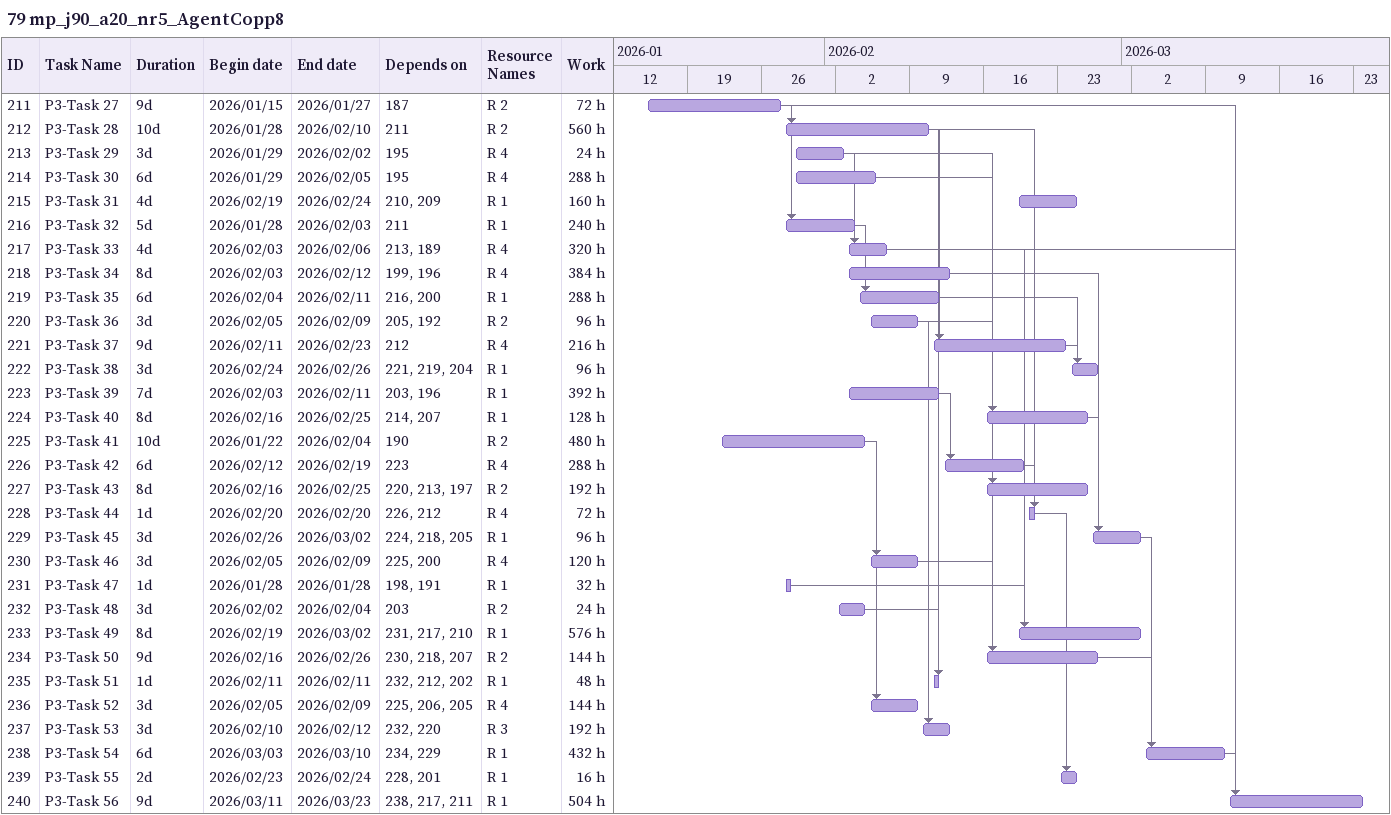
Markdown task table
79 mp_j90_a20_nr5_AgentCopp8

| ID | Task | Duration | Start | Finish | Predecessors | Resources | Work (h) |
|---|---|---|---|---|---|---|---|
| 211 | P3-Task 27 | 9d | 2026-01-15 | 2026-01-27 | 187 | R 2 | 72 |
| 212 | P3-Task 28 | 10d | 2026-01-28 | 2026-02-10 | 211 | R 2 | 560 |
| 213 | P3-Task 29 | 3d | 2026-01-29 | 2026-02-02 | 195 | R 4 | 24 |
| 214 | P3-Task 30 | 6d | 2026-01-29 | 2026-02-05 | 195 | R 4 | 288 |
| 215 | P3-Task 31 | 4d | 2026-02-19 | 2026-02-24 | 210, 209 | R 1 | 160 |
| 216 | P3-Task 32 | 5d | 2026-01-28 | 2026-02-03 | 211 | R 1 | 240 |
| 217 | P3-Task 33 | 4d | 2026-02-03 | 2026-02-06 | 213, 189 | R 4 | 320 |
| 218 | P3-Task 34 | 8d | 2026-02-03 | 2026-02-12 | 199, 196 | R 4 | 384 |
| 219 | P3-Task 35 | 6d | 2026-02-04 | 2026-02-11 | 216, 200 | R 1 | 288 |
| 220 | P3-Task 36 | 3d | 2026-02-05 | 2026-02-09 | 205, 192 | R 2 | 96 |
| 221 | P3-Task 37 | 9d | 2026-02-11 | 2026-02-23 | 212 | R 4 | 216 |
| 222 | P3-Task 38 | 3d | 2026-02-24 | 2026-02-26 | 221, 219, 204 | R 1 | 96 |
| 223 | P3-Task 39 | 7d | 2026-02-03 | 2026-02-11 | 203, 196 | R 1 | 392 |
| 224 | P3-Task 40 | 8d | 2026-02-16 | 2026-02-25 | 214, 207 | R 1 | 128 |
| 225 | P3-Task 41 | 10d | 2026-01-22 | 2026-02-04 | 190 | R 2 | 480 |
| 226 | P3-Task 42 | 6d | 2026-02-12 | 2026-02-19 | 223 | R 4 | 288 |
| 227 | P3-Task 43 | 8d | 2026-02-16 | 2026-02-25 | 220, 213, 197 | R 2 | 192 |
| 228 | P3-Task 44 | 1d | 2026-02-20 | 2026-02-20 | 226, 212 | R 4 | 72 |
| 229 | P3-Task 45 | 3d | 2026-02-26 | 2026-03-02 | 224, 218, 205 | R 1 | 96 |
| 230 | P3-Task 46 | 3d | 2026-02-05 | 2026-02-09 | 225, 200 | R 4 | 120 |
| 231 | P3-Task 47 | 1d | 2026-01-28 | 2026-01-28 | 198, 191 | R 1 | 32 |
| 232 | P3-Task 48 | 3d | 2026-02-02 | 2026-02-04 | 203 | R 2 | 24 |
| 233 | P3-Task 49 | 8d | 2026-02-19 | 2026-03-02 | 231, 217, 210 | R 1 | 576 |
| 234 | P3-Task 50 | 9d | 2026-02-16 | 2026-02-26 | 230, 218, 207 | R 2 | 144 |
| 235 | P3-Task 51 | 1d | 2026-02-11 | 2026-02-11 | 232, 212, 202 | R 1 | 48 |
| 236 | P3-Task 52 | 3d | 2026-02-05 | 2026-02-09 | 225, 206, 205 | R 4 | 144 |
| 237 | P3-Task 53 | 3d | 2026-02-10 | 2026-02-12 | 232, 220 | R 3 | 192 |
| 238 | P3-Task 54 | 6d | 2026-03-03 | 2026-03-10 | 234, 229 | R 1 | 432 |
| 239 | P3-Task 55 | 2d | 2026-02-23 | 2026-02-24 | 228, 201 | R 1 | 16 |
| 240 | P3-Task 56 | 9d | 2026-03-11 | 2026-03-23 | 238, 217, 211 | R 1 | 504 |
